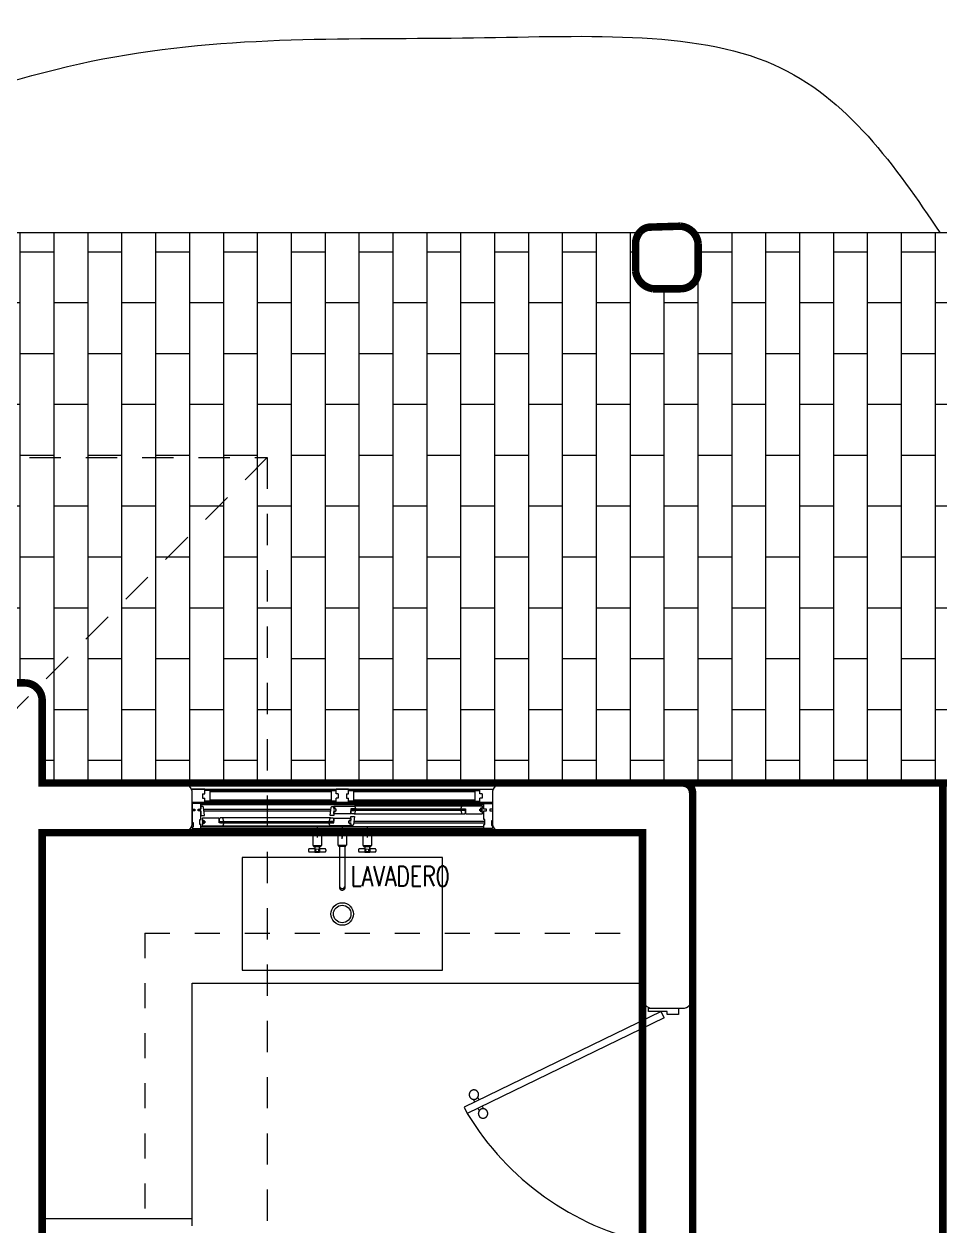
# Model space of a CAD drawing. Header units: metres. Extents: x 113 to 2416, y -346 to 476.
# Drawn here: x 127.295 to 130.956, y -211.201 to -206.398 of the extents above; entities that cross this region are included whole.
import ezdxf

# ---------------------------------------------------------------- set-up
doc = ezdxf.new("R2010")
doc.units = ezdxf.units.M
for name, pattern in [('0', [0]), ('CENTER2', [28.575, 19.05, -3.175, 3.175, -3.175]), ('DASHED', [0.75, 0.5, -0.25]), ('HIDDEN2', [0.1875, 0.125, -0.0625])]:
    doc.linetypes.add(name, pattern=pattern)
doc.layers.get('0').update_dxf_attribs({"color": 250, "linetype": '0', "lineweight": 20})
for name, color, linetype, lineweight in [('A-DOOR', 35, 'Continuous', 5), ('A-WALL', 250, 'Continuous', 20), ('baños', 140, 'Continuous', 0), ('cristales', 131, 'Continuous', 0), ('MOB FIJOS', 251, 'Continuous', 0), ('MOBILIARIOS', 252, 'Continuous', 0), ('piso', 253, 'Continuous', 0), ('PROYECCION', 9, 'DASHED', 0), ('textos', 7, 'Continuous', 0)]:
    doc.layers.add(name, color=color, linetype=linetype, lineweight=lineweight)
doc.layers.add('hatch piso', color=253, linetype='Continuous', lineweight=0, transparency=0.7)
doc.layers.add('REVESTIMIENTO EXTERIOR', color=7, linetype='Continuous', lineweight=5, true_color=0xffdebd)
doc.layers.add('Techos 1', color=7, linetype='HIDDEN2', lineweight=9, true_color=0x42391a)
doc.styles.add('Arch-Dim', font='romans.shx', dxfattribs={"width": 0.75})

# ---------------------------------------------------------------- blocks, each defined once
blk = doc.blocks.new('puerta 1.00')
at = {"layer": 'A-DOOR'}
for p, q in [((-0.15, -0.0125), (-0.9369, -0.3949)), ((-0.1376, -0.038), (-0.9245, -0.4204)), ((-0.1376, -0.038), (-0.15, -0.0125)), ((-0.8946, -0.3743), (-0.8996, -0.3641)), ((-0.8777, -0.3661), (-0.8826, -0.3559)), ((-0.9369, -0.3949), (-0.9245, -0.4204)), ((-0.8822, -0.3998), (-0.8772, -0.4101)), ((-0.8653, -0.3916), (-0.8603, -0.4018))]:
    blk.add_line(p, q, dxfattribs=at)
for points in [[(-0.08, 0), (-0.08, -0.025), (-0.125, -0.025), (-0.125, -0.0125), (-0.2, -0.0125), (-0.2, 0), (-0.08, 0)], [(-0.08, -0.95), (-0.08, -0.925), (-0.125, -0.925), (-0.125, -0.9375), (-0.2, -0.9375), (-0.2, -0.95), (-0.08, -0.95)]]:
    blk.add_lwpolyline(points, dxfattribs=at)
blk.add_arc((0.0366, 0.1602), 1.1229, 211.1336, 257.8343, dxfattribs=at)
for points in [[(-0.8982, -0.3642), (-0.9033, -0.3642), (-0.912, -0.3591), (-0.917, -0.3504), (-0.917, -0.3403), (-0.912, -0.3316), (-0.9033, -0.3265), (-0.8932, -0.3265), (-0.8844, -0.3316), (-0.8794, -0.3403), (-0.8794, -0.3504), (-0.8844, -0.3591), (-0.8932, -0.3642), (-0.8982, -0.3642)], [(-0.8617, -0.4394), (-0.8667, -0.4394), (-0.8754, -0.4344), (-0.8805, -0.4256), (-0.8805, -0.4156), (-0.8754, -0.4068), (-0.8667, -0.4018), (-0.8566, -0.4018), (-0.8479, -0.4068), (-0.8428, -0.4156), (-0.8428, -0.4257), (-0.8479, -0.4344), (-0.8566, -0.4394), (-0.8617, -0.4394)]]:
    blk.add_open_spline(points, degree=2, dxfattribs=at)
blk = doc.blocks.new('bn29-63')
at = {"linetype": 'CENTER2'}
for p, q in [((-0.1, 0.02), (-0.1, -0.02)), ((-0.025, 0), (-0.031, 0)), ((0.02, 0), (-0.02, 0)), ((0, 0.025), (0, 0.0035)), ((0, 0.02), (0, -0.02)), ((0.025, 0), (0.031, 0)), ((0.1, 0.02), (0.1, -0.02)), ((-0.08, 0), (-0.12, 0)), ((0, -0.025), (0, -0.0035)), ((0.12, 0), (0.08, 0))]:
    blk.add_line(p, q, dxfattribs=at)
at = {"linetype": 'Continuous'}
for p, q in [((-0.0275, 0), (-0.0275, -0.0055)), ((0.0275, -0.0055), (0.0275, 0)), ((-0.1275, 0), (-0.0725, 0)), ((-0.1275, 0), (-0.1275, -0.0055)), ((-0.127, -0.006), (-0.073, -0.006)), ((-0.1225, -0.0065), (-0.1225, -0.0095)), ((-0.122, -0.01), (-0.078, -0.01)), ((-0.118, -0.01), (-0.118, -0.0505)), ((-0.082, -0.0505), (-0.082, -0.01)), ((-0.0775, -0.0095), (-0.0775, -0.0065)), ((-0.0725, -0.0055), (-0.0725, 0)), ((-0.0225, -0.007), (-0.0225, -0.0095)), ((-0.018, -0.011), (-0.018, -0.0495)), ((0.018, -0.0495), (0.018, -0.011)), ((0.0225, -0.0095), (0.0225, -0.007)), ((0.0725, 0), (0.1275, 0)), ((0.0725, 0), (0.0725, -0.0055)), ((0.073, -0.006), (0.127, -0.006)), ((0.0775, -0.0065), (0.0775, -0.0095)), ((0.078, -0.01), (0.122, -0.01)), ((0.082, -0.01), (0.082, -0.0505)), ((0.118, -0.0505), (0.118, -0.01)), ((0.1225, -0.0095), (0.1225, -0.0065)), ((0.1275, -0.0055), (0.1275, 0)), ((-0.1353, -0.0707), (-0.1353, -0.0709)), ((-0.1353, -0.0709), (-0.1353, -0.0711)), ((-0.1098, -0.0649), (-0.132, -0.0649)), ((-0.132, -0.0769), (-0.1098, -0.0769)), ((-0.1175, -0.051), (-0.0825, -0.051)), ((-0.1148, -0.051), (-0.1148, -0.0547)), ((-0.1144, -0.0552), (-0.0856, -0.0552)), ((-0.1098, -0.0554), (-0.0903, -0.0554)), ((-0.1098, -0.0554), (-0.1098, -0.0674)), ((-0.1098, -0.0743), (-0.1098, -0.0779)), ((-0.1092, -0.0784), (-0.0908, -0.0784)), ((-0.1089, -0.0552), (-0.1089, -0.0554)), ((-0.0911, -0.0554), (-0.0911, -0.0552)), ((-0.0903, -0.0675), (-0.0903, -0.0554)), ((-0.068, -0.0649), (-0.0903, -0.0649)), ((-0.0903, -0.0779), (-0.0903, -0.0744)), ((-0.0903, -0.0769), (-0.068, -0.0769)), ((-0.0851, -0.0547), (-0.0851, -0.051)), ((-0.0647, -0.0709), (-0.0647, -0.0708)), ((-0.0647, -0.0711), (-0.0647, -0.0709)), ((-0.015, -0.051), (-0.015, -0.0535)), ((-0.0115, -0.055), (-0.0115, -0.1745)), ((0.0115, -0.1745), (0.0115, -0.055)), ((0.015, -0.0535), (0.015, -0.051)), ((0.0647, -0.0707), (0.0647, -0.0709)), ((0.0647, -0.0709), (0.0647, -0.0711)), ((0.0902, -0.0649), (0.068, -0.0649)), ((0.068, -0.0769), (0.0902, -0.0769)), ((0.0825, -0.051), (0.1175, -0.051)), ((0.0851, -0.051), (0.0851, -0.0547)), ((0.0856, -0.0552), (0.1144, -0.0552)), ((0.0902, -0.0554), (0.1097, -0.0554)), ((0.0902, -0.0554), (0.0902, -0.0674)), ((0.0902, -0.0743), (0.0902, -0.0779)), ((0.0908, -0.0784), (0.1092, -0.0784)), ((0.0911, -0.0552), (0.0911, -0.0554)), ((0.1089, -0.0554), (0.1089, -0.0552)), ((0.1097, -0.0675), (0.1097, -0.0554)), ((0.132, -0.0649), (0.1097, -0.0649)), ((0.1097, -0.0779), (0.1097, -0.0744)), ((0.1097, -0.0769), (0.132, -0.0769)), ((0.1148, -0.0547), (0.1148, -0.051)), ((0.1353, -0.0709), (0.1353, -0.0708)), ((0.1353, -0.0711), (0.1353, -0.0709)), ((-0.0115, -0.1745), (-0.0115, -0.2108)), ((0.0115, -0.2108), (0.0115, -0.1745)), ((-0.0116, -0.2129), (-0.0116, -0.2196)), ((-0.0115, -0.2108), (-0.0115, -0.2129)), ((0.0115, -0.2129), (0.0115, -0.2108)), ((0.0116, -0.2196), (0.0116, -0.2129))]:
    blk.add_line(p, q, dxfattribs=at)
for centre in [(-0.1, -0.0709), (0.1, -0.0709)]:
    blk.add_circle(centre, 0.006, dxfattribs=at)
for centre, radius, start, end in [((-0.127, -0.0055), 0.0005, 180, 270), ((-0.123, -0.0065), 0.0005, 0, 90), ((-0.122, -0.0095), 0.0005, 180, 270), ((-0.078, -0.0095), 0.0005, 270, 0), ((-0.077, -0.0065), 0.0005, 90, 180), ((-0.073, -0.0055), 0.0005, 270, 0), ((-0.027, -0.0055), 0.000484, 180.5909, 257.2082), ((-0.0118, 2.0449), 2.0509, 269.6737, 270.0229), ((-0.0235, -0.007), 0.000994, 359.9015, 76.9051), ((-0.019, -0.011), 0.000956, 357.6447, 77.7093), ((0.019, -0.011), 0.000999, 105.4862, 180.0003), ((0.022, -0.0095), 0.000468, 302.2695, 1.2177), ((0.0235, -0.007), 0.000969, 105.515, 182.3446), ((0.073, -0.0055), 0.0005, 180, 270), ((0.077, -0.0065), 0.0005, 0, 90), ((0.078, -0.0095), 0.0005, 180, 270), ((0.122, -0.0095), 0.0005, 270, 0), ((0.123, -0.0065), 0.0005, 90, 180), ((0.127, -0.0055), 0.0005, 270, 0), ((-0.1175, -0.0505), 0.0005, 180, 270), ((-0.1144, -0.0547), 0.0005, 180, 270), ((-0.1092, -0.0779), 0.0005, 180, 270), ((-0.0908, -0.0779), 0.0005, 270, 0), ((-0.0856, -0.0547), 0.0005, 270, 0), ((-0.0825, -0.0505), 0.0005, 270, 0), ((-0.0175, -0.0495), 0.000478, 178.2673, 257.1382), ((-0.016, -0.051), 0.000959, 357.75, 77.9919), ((-0.0125, -0.055), 0.000979, 359.4823, 72.3164), ((0.0125, -0.055), 0.000994, 107.8916, 180.1174), ((0.0145, -0.0535), 0.000492, 288.0948, 0.3106), ((0.016, -0.051), 0.000997, 103.3628, 180.0254), ((0.0175, -0.0495), 0.000475, 305.7664, 0.8101), ((0.0825, -0.0505), 0.0005, 180, 270), ((0.0856, -0.0547), 0.0005, 180, 270), ((0.0908, -0.0779), 0.0005, 180, 270), ((0.1092, -0.0779), 0.0005, 270, 0), ((0.1144, -0.0547), 0.0005, 270, 0), ((0.1175, -0.0505), 0.0005, 270, 0), ((0, -0.2181), 0.0121, 213.9793, 325.1602)]:
    blk.add_arc(centre, radius, start, end, dxfattribs=at)
for centre, major_axis, ratio, start_param, end_param in [((0, 0), (0.0275, 0), 0.000034, 2.667121, 6.283185), ((0, 0), (0.0259, 0), 0.000034, 2.815846, 6.283185), ((0, 0), (0.0275, 0), 0.000034, 0, 0.47639), ((0, 0), (0.0259, 0), 0.000034, 0, 0.327867), ((0, -0.006), (0.027, 0), 0.000034, 3.141456, 6.282925), ((0, -0.01), (0.022, 0), 0.000034, 3.142066, 6.283185), ((0, -0.05), (0.0175, 0), 0.000034, 2.696758, 6.283185), ((0, -0.054), (0.0145, 0), 0.000034, 3.141569, 6.283185), ((0, -0.05), (0.0175, 0), 0.000034, 0, 0.440577), ((0, -0.2129), (0.0116, 0), 0.906322, 3.141593, 6.283185), ((0, -0.2196), (0.0116, 0), 0.906322, 3.141593, 3.655143), ((0, -0.2129), (0.0115, 0), 0.906322, 3.141593, 6.283185), ((0, -0.2196), (0.0116, 0), 0.906322, 5.752494, 6.283185)]:
    blk.add_ellipse(centre, major_axis=major_axis, ratio=ratio, start_param=start_param, end_param=end_param, dxfattribs=at)
for points, knots in [([(-0.0225, -0.0095), (-0.0225, -0.0095), (-0.0225, -0.0096), (-0.0225, -0.0097), (-0.0224, -0.0098), (-0.0223, -0.0099), (-0.0222, -0.01), (-0.0222, -0.01), (-0.0221, -0.01)], [0, 0, 0, 0, 0.042757, 0.325645, 0.547786, 0.733379, 0.889807, 1, 1, 1, 1]), ([(0.0271, -0.006), (0.0272, -0.006), (0.0272, -0.0059), (0.0274, -0.0058), (0.0275, -0.0057), (0.0275, -0.0056), (0.0275, -0.0055), (0.0275, -0.0055)], [0, 0, 0, 0, 0.168578, 0.402971, 0.679997, 0.948361, 1, 1, 1, 1]), ([(-0.1321, -0.0649), (-0.1321, -0.0649), (-0.1324, -0.0649), (-0.1329, -0.0651), (-0.1335, -0.0655), (-0.134, -0.066), (-0.1344, -0.0668), (-0.1348, -0.0677), (-0.1351, -0.0687), (-0.1353, -0.0697), (-0.1353, -0.0704), (-0.1353, -0.0707)], [0, 0, 0, 0, 0.045604, 0.158159, 0.271631, 0.39062, 0.514613, 0.640295, 0.76551, 0.890129, 1, 1, 1, 1]), ([(-0.1353, -0.0711), (-0.1353, -0.0712), (-0.1353, -0.0717), (-0.1352, -0.0726), (-0.135, -0.0736), (-0.1346, -0.0746), (-0.1342, -0.0754), (-0.1337, -0.0761), (-0.1332, -0.0766), (-0.1326, -0.0769), (-0.1322, -0.0769), (-0.1321, -0.0769)], [0, 0, 0, 0, 0.048847, 0.173034, 0.297636, 0.422848, 0.549037, 0.676469, 0.804317, 0.914337, 1, 1, 1, 1]), ([(-0.1098, -0.0674), (-0.1098, -0.0678), (-0.1097, -0.0681), (-0.1097, -0.0693), (-0.1097, -0.0701), (-0.1097, -0.0722), (-0.1098, -0.0734), (-0.1098, -0.0743)], [0.4022822, 0.4022822, 0.4022822, 0.4022822, 0.4375, 0.4375, 0.5, 0.5, 0.5975436, 0.5975436, 0.5975436, 0.5975436]), ([(-0.0903, -0.0675), (-0.0903, -0.0678), (-0.0903, -0.0682), (-0.0903, -0.0693), (-0.0903, -0.0701), (-0.0903, -0.0709)], [0.90411341, 0.90411341, 0.90411341, 0.90411341, 0.9375, 0.9375, 1, 1, 1, 1]), ([(-0.0647, -0.0708), (-0.0647, -0.0706), (-0.0647, -0.0701), (-0.0648, -0.0692), (-0.065, -0.0682), (-0.0654, -0.0672), (-0.0658, -0.0664), (-0.0663, -0.0657), (-0.0668, -0.0652), (-0.0674, -0.0649), (-0.0678, -0.0649), (-0.0679, -0.0649)], [0, 0, 0, 0, 0.048847, 0.173034, 0.297636, 0.422848, 0.549037, 0.676469, 0.804317, 0.914337, 1, 1, 1, 1]), ([(-0.0679, -0.0769), (-0.0679, -0.0769), (-0.0676, -0.0769), (-0.0671, -0.0767), (-0.0665, -0.0763), (-0.066, -0.0758), (-0.0656, -0.075), (-0.0652, -0.0742), (-0.0649, -0.0731), (-0.0647, -0.0721), (-0.0647, -0.0714), (-0.0647, -0.0711)], [0, 0, 0, 0, 0.045604, 0.158159, 0.271631, 0.39062, 0.514613, 0.640295, 0.76551, 0.890129, 1, 1, 1, 1]), ([(-0.015, -0.0535), (-0.015, -0.0535), (-0.015, -0.0536), (-0.015, -0.0537), (-0.0149, -0.0538), (-0.0148, -0.0539), (-0.0147, -0.054), (-0.0146, -0.054), (-0.0146, -0.054), (-0.0146, -0.054)], [0, 0, 0, 0, 0.071045, 0.33477, 0.544053, 0.719742, 0.867475, 0.987287, 1, 1, 1, 1]), ([(0.0679, -0.0649), (0.0679, -0.0649), (0.0676, -0.0649), (0.0671, -0.0651), (0.0665, -0.0655), (0.066, -0.066), (0.0656, -0.0668), (0.0652, -0.0677), (0.0649, -0.0687), (0.0647, -0.0697), (0.0647, -0.0704), (0.0647, -0.0707)], [0, 0, 0, 0, 0.045604, 0.158159, 0.271631, 0.39062, 0.514613, 0.640295, 0.76551, 0.890129, 1, 1, 1, 1]), ([(0.0647, -0.0711), (0.0647, -0.0712), (0.0647, -0.0717), (0.0648, -0.0726), (0.065, -0.0736), (0.0654, -0.0746), (0.0658, -0.0754), (0.0663, -0.0761), (0.0668, -0.0766), (0.0674, -0.0769), (0.0678, -0.0769), (0.0679, -0.0769)], [0, 0, 0, 0, 0.048847, 0.173034, 0.297636, 0.422848, 0.549037, 0.676469, 0.804317, 0.914337, 1, 1, 1, 1]), ([(0.0902, -0.0674), (0.0902, -0.0678), (0.0903, -0.0681), (0.0903, -0.0693), (0.0903, -0.0701), (0.0903, -0.0722), (0.0902, -0.0734), (0.0902, -0.0743)], [0.4022822, 0.4022822, 0.4022822, 0.4022822, 0.4375, 0.4375, 0.5, 0.5, 0.5975436, 0.5975436, 0.5975436, 0.5975436]), ([(0.1097, -0.0675), (0.1097, -0.0678), (0.1097, -0.0682), (0.1097, -0.0693), (0.1097, -0.0701), (0.1097, -0.0709)], [0.90411341, 0.90411341, 0.90411341, 0.90411341, 0.9375, 0.9375, 1, 1, 1, 1]), ([(0.1353, -0.0708), (0.1353, -0.0706), (0.1353, -0.0701), (0.1352, -0.0692), (0.135, -0.0682), (0.1346, -0.0672), (0.1342, -0.0664), (0.1337, -0.0657), (0.1332, -0.0652), (0.1326, -0.0649), (0.1322, -0.0649), (0.1321, -0.0649)], [0, 0, 0, 0, 0.048847, 0.173034, 0.297636, 0.422848, 0.549037, 0.676469, 0.804317, 0.914337, 1, 1, 1, 1]), ([(0.1321, -0.0769), (0.1321, -0.0769), (0.1324, -0.0769), (0.1329, -0.0767), (0.1335, -0.0763), (0.134, -0.0758), (0.1344, -0.075), (0.1348, -0.0742), (0.1351, -0.0731), (0.1353, -0.0721), (0.1353, -0.0714), (0.1353, -0.0711)], [0, 0, 0, 0, 0.045604, 0.158159, 0.271631, 0.39062, 0.514613, 0.640295, 0.76551, 0.890129, 1, 1, 1, 1])]:
    blk.add_open_spline(points, degree=3, knots=knots, dxfattribs=at)
for points in [[(-0.0903, -0.0709), (-0.0903, -0.0722), (-0.0903, -0.0734), (-0.0903, -0.0744)], [(0.1097, -0.0709), (0.1097, -0.0722), (0.1097, -0.0734), (0.1097, -0.0744)]]:
    blk.add_open_spline(points, degree=3, dxfattribs=at)
blk = doc.blocks.new('Fenton Bead')
at = {"color": 7}
blk.add_lwpolyline([(2.1, 12.5, -0.341999), (0.2, 11), (0, 10.7), (0, 1), (1, 0), (18, 0), (18, 0.5), (14.7, 12.9, 0.339454), (13.2, 14), (4.1, 14, 0.341999)], format="xyb", close=True, dxfattribs=at)
blk = doc.blocks.new('PL BASE 1N NASAS 09')
at = {"layer": 'A-DOOR', "color": 7}
for p, q in [((-112.5911, -49.2497), (-113.8711, -49.2497)), ((-113.7986, -49.3315), (-113.8311, -49.3315)), ((-113.8311, -49.3315), (-113.8311, -49.3545)), ((-112.6311, -49.3315), (-113.8311, -49.3315)), ((-113.8311, -49.3545), (-113.8211, -49.3545)), ((-113.8211, -49.3605), (-113.8311, -49.3605)), ((-113.8311, -49.3605), (-113.8311, -49.407)), ((-113.8211, -49.3545), (-113.8211, -49.3605)), ((-113.8071, -49.3605), (-113.8071, -49.3545)), ((-113.8071, -49.3545), (-113.7971, -49.3545)), ((-113.7971, -49.3605), (-113.8071, -49.3605)), ((-113.7971, -49.3545), (-113.8006, -49.3545)), ((-113.8006, -49.3545), (-113.8006, -49.3605)), ((-113.8006, -49.3605), (-113.7971, -49.3605)), ((-113.7971, -49.333), (-113.7986, -49.3315)), ((-113.7971, -49.3545), (-113.7971, -49.333)), ((-113.7971, -49.333), (-113.7971, -49.3545)), ((-113.7894, -49.344), (-113.7971, -49.344)), ((-113.7971, -49.396), (-113.7971, -49.3605)), ((-113.7971, -49.3605), (-113.7971, -49.38)), ((-113.7821, -49.38), (-113.7864, -49.3468)), ((-113.2801, -49.38), (-113.2758, -49.3468)), ((-113.2728, -49.344), (-113.2651, -49.344)), ((-113.2651, -49.344), (-113.2636, -49.3425)), ((-113.2651, -49.3495), (-113.2651, -49.344)), ((-113.2591, -49.3495), (-113.2651, -49.3495)), ((-113.2651, -49.3545), (-113.2651, -49.3522)), ((-113.2651, -49.3522), (-113.2591, -49.3522)), ((-113.2551, -49.3545), (-113.2651, -49.3545)), ((-113.2651, -49.3625), (-113.2651, -49.3605)), ((-113.2651, -49.3605), (-113.2551, -49.3605)), ((-113.2591, -49.3625), (-113.2651, -49.3625)), ((-113.2651, -49.371), (-113.2651, -49.3652)), ((-113.2651, -49.3652), (-113.2591, -49.3652)), ((-113.2636, -49.3725), (-113.2651, -49.371)), ((-113.2651, -49.371), (-113.2651, -49.38)), ((-113.2636, -49.3425), (-113.1829, -49.3425)), ((-113.2591, -49.3522), (-113.2591, -49.3495)), ((-113.2591, -49.3652), (-113.2591, -49.3625)), ((-113.2551, -49.3605), (-113.2551, -49.3545)), ((-113.1971, -49.371), (-113.1986, -49.3725)), ((-113.1796, -49.3535), (-113.1971, -49.3535)), ((-113.1971, -49.3535), (-113.1971, -49.371)), ((-113.1971, -49.3565), (-113.1921, -49.3565)), ((-113.1971, -49.3565), (-113.1921, -49.3565)), ((-113.1921, -49.3545), (-113.1861, -49.3585)), ((-113.1921, -49.3585), (-113.1861, -49.3545)), ((-113.1829, -49.3425), (-113.1811, -49.344)), ((-112.7532, -49.3425), (-113.1829, -49.3425)), ((-113.1811, -49.344), (-113.1791, -49.352)), ((-113.1791, -49.353), (-113.1796, -49.3535)), ((-113.1791, -49.352), (-113.1791, -49.353)), ((-112.7551, -49.344), (-112.7571, -49.352)), ((-112.7571, -49.352), (-112.7571, -49.353)), ((-112.7571, -49.353), (-112.7566, -49.3535)), ((-112.7566, -49.3535), (-112.7391, -49.3535)), ((-112.7532, -49.3425), (-112.7551, -49.344)), ((-112.6726, -49.3425), (-112.7532, -49.3425)), ((-112.7441, -49.3545), (-112.7501, -49.3585)), ((-112.7441, -49.3585), (-112.7501, -49.3545)), ((-112.7391, -49.3565), (-112.7441, -49.3565)), ((-112.7391, -49.3565), (-112.7441, -49.3565)), ((-112.7391, -49.3535), (-112.7391, -49.371)), ((-112.7391, -49.371), (-112.7376, -49.3725)), ((-112.6811, -49.3605), (-112.6811, -49.3545)), ((-112.6811, -49.3545), (-112.6711, -49.3545)), ((-112.6711, -49.3605), (-112.6811, -49.3605)), ((-112.6771, -49.3522), (-112.6771, -49.3495)), ((-112.6771, -49.3495), (-112.6711, -49.3495)), ((-112.6711, -49.3522), (-112.6771, -49.3522)), ((-112.6771, -49.3652), (-112.6771, -49.3625)), ((-112.6771, -49.3625), (-112.6711, -49.3625)), ((-112.6711, -49.3652), (-112.6771, -49.3652)), ((-112.6711, -49.344), (-112.6726, -49.3425)), ((-112.6726, -49.3725), (-112.6711, -49.371)), ((-112.6711, -49.3495), (-112.6711, -49.344)), ((-112.6711, -49.3545), (-112.6711, -49.3522)), ((-112.6711, -49.3625), (-112.6711, -49.3605)), ((-112.6711, -49.371), (-112.6711, -49.3652)), ((-112.6651, -49.333), (-112.6636, -49.3315)), ((-112.6651, -49.3545), (-112.6651, -49.333)), ((-112.6551, -49.3545), (-112.6651, -49.3545)), ((-112.6651, -49.396), (-112.6651, -49.3605)), ((-112.6651, -49.3605), (-112.6551, -49.3605)), ((-112.6636, -49.3315), (-112.6311, -49.3315)), ((-112.6551, -49.3605), (-112.6551, -49.3545)), ((-112.6311, -49.3545), (-112.6411, -49.3545)), ((-112.6411, -49.3545), (-112.6411, -49.3605)), ((-112.6411, -49.3605), (-112.6311, -49.3605)), ((-112.6311, -49.3315), (-112.6311, -49.3545)), ((-112.6311, -49.3605), (-112.6311, -49.401)), ((-113.8311, -49.407), (-113.8271, -49.407)), ((-113.8271, -49.407), (-113.8271, -49.426)), ((-113.8011, -49.415), (-113.8011, -49.396)), ((-113.8011, -49.396), (-113.7971, -49.396)), ((-113.7971, -49.415), (-113.8011, -49.415)), ((-113.7971, -49.38), (-113.7821, -49.38)), ((-113.7971, -49.43), (-113.7971, -49.415)), ((-113.7896, -49.3905), (-113.7911, -49.392)), ((-113.7911, -49.392), (-113.7911, -49.3978)), ((-113.7911, -49.3978), (-113.7851, -49.3978)), ((-113.7851, -49.4005), (-113.7911, -49.4005)), ((-113.7911, -49.4005), (-113.7911, -49.4025)), ((-113.7911, -49.4025), (-113.7811, -49.4025)), ((-113.7811, -49.4085), (-113.7911, -49.4085)), ((-113.7911, -49.4085), (-113.7911, -49.4108)), ((-113.7911, -49.4108), (-113.7851, -49.4108)), ((-113.7851, -49.4135), (-113.7911, -49.4135)), ((-113.7911, -49.4135), (-113.7911, -49.419)), ((-113.7911, -49.419), (-113.7896, -49.4205)), ((-113.7246, -49.3905), (-113.7896, -49.3905)), ((-113.7851, -49.3978), (-113.7851, -49.4005)), ((-113.7851, -49.4108), (-113.7851, -49.4135)), ((-113.7811, -49.4025), (-113.7811, -49.4085)), ((-113.7231, -49.392), (-113.7246, -49.3905)), ((-113.7231, -49.4095), (-113.7231, -49.392)), ((-113.7231, -49.4065), (-113.7181, -49.4065)), ((-113.7231, -49.4065), (-113.7181, -49.4065)), ((-113.7056, -49.4095), (-113.7231, -49.4095)), ((-113.7181, -49.4085), (-113.7121, -49.4045)), ((-113.7181, -49.4045), (-113.7121, -49.4085)), ((-113.2783, -49.3895), (-113.7098, -49.3895)), ((-113.7089, -49.4205), (-113.7071, -49.4191)), ((-113.7071, -49.4191), (-113.7051, -49.411)), ((-113.7051, -49.41), (-113.7056, -49.4095)), ((-113.7051, -49.411), (-113.7051, -49.41)), ((-113.2831, -49.41), (-113.2826, -49.4095)), ((-113.2831, -49.411), (-113.2831, -49.41)), ((-113.2811, -49.4191), (-113.2831, -49.411)), ((-113.2826, -49.4095), (-113.2651, -49.4095)), ((-113.2792, -49.4205), (-113.2811, -49.4191)), ((-113.2651, -49.38), (-113.2801, -49.38)), ((-113.2701, -49.4085), (-113.2761, -49.4045)), ((-113.2701, -49.4045), (-113.2761, -49.4085)), ((-113.2651, -49.4065), (-113.2701, -49.4065)), ((-113.2651, -49.4065), (-113.2701, -49.4065)), ((-113.2651, -49.392), (-113.2636, -49.3905)), ((-113.2651, -49.4095), (-113.2651, -49.392)), ((-113.1986, -49.3725), (-113.2636, -49.3725)), ((-113.2636, -49.3905), (-113.1986, -49.3905)), ((-113.1971, -49.4025), (-113.2071, -49.4025)), ((-113.2071, -49.4025), (-113.2071, -49.4085)), ((-113.2071, -49.4085), (-113.1971, -49.4085)), ((-113.1971, -49.3978), (-113.2031, -49.3978)), ((-113.2031, -49.3978), (-113.2031, -49.4005)), ((-113.2031, -49.4005), (-113.1971, -49.4005)), ((-113.1971, -49.4108), (-113.2031, -49.4108)), ((-113.2031, -49.4108), (-113.2031, -49.4135)), ((-113.2031, -49.4135), (-113.1971, -49.4135)), ((-113.1986, -49.3905), (-113.1971, -49.392)), ((-113.1971, -49.419), (-113.1986, -49.4205)), ((-113.1971, -49.392), (-113.1971, -49.383)), ((-113.1971, -49.383), (-113.1821, -49.383)), ((-113.1971, -49.392), (-113.1971, -49.3978)), ((-113.1971, -49.4005), (-113.1971, -49.4025)), ((-113.1971, -49.4085), (-113.1971, -49.4108)), ((-113.1971, -49.4135), (-113.1971, -49.419)), ((-113.1894, -49.419), (-113.1971, -49.419)), ((-113.1821, -49.383), (-113.1864, -49.4162)), ((-113.1838, -49.3735), (-112.7523, -49.3735)), ((-112.7376, -49.3725), (-112.6726, -49.3725)), ((-112.6611, -49.396), (-112.6651, -49.396)), ((-112.6651, -49.43), (-112.6651, -49.415)), ((-112.6651, -49.415), (-112.6611, -49.415)), ((-112.6611, -49.415), (-112.6611, -49.396)), ((-112.6311, -49.401), (-112.6351, -49.401)), ((-112.6351, -49.401), (-112.6351, -49.42)), ((-112.6351, -49.42), (-112.6311, -49.42)), ((-112.6311, -49.42), (-112.6311, -49.43)), ((-112.5911, -49.4497), (-113.8711, -49.4497)), ((-113.8271, -49.426), (-113.8311, -49.426)), ((-113.8311, -49.426), (-113.8311, -49.43)), ((-113.8311, -49.43), (-113.8296, -49.4315)), ((-113.8296, -49.4315), (-113.7986, -49.4315)), ((-113.7986, -49.4315), (-113.7971, -49.43)), ((-112.6636, -49.4315), (-113.7986, -49.4315)), ((-113.7896, -49.4205), (-113.7089, -49.4205)), ((-113.7089, -49.4205), (-113.2792, -49.4205)), ((-113.1986, -49.4205), (-113.2792, -49.4205)), ((-112.6636, -49.4315), (-112.6651, -49.43)), ((-112.6326, -49.4315), (-112.6636, -49.4315)), ((-112.6311, -49.43), (-112.6326, -49.4315))]:
    blk.add_line(p, q, dxfattribs=at)
at = {"layer": 'A-DOOR', "extrusion": (0, 0, -1)}
for p, q in [((-113.8311, -49.2748), (-112.6311, -49.2748)), ((-113.7898, -49.2926), (-113.7811, -49.2926)), ((-113.7898, -49.2926), (-113.7898, -49.31)), ((-113.7898, -49.31), (-113.7811, -49.31)), ((-113.2474, -49.2926), (-113.2561, -49.2926)), ((-113.2474, -49.31), (-113.2561, -49.31)), ((-113.2474, -49.2926), (-113.2474, -49.31)), ((-113.2148, -49.2926), (-113.2061, -49.2926)), ((-113.2148, -49.2926), (-113.2148, -49.31)), ((-113.2148, -49.31), (-113.2061, -49.31)), ((-112.6724, -49.2926), (-112.6811, -49.2926)), ((-112.6724, -49.31), (-112.6811, -49.31)), ((-112.6724, -49.2926), (-112.6724, -49.31)), ((-112.6311, -49.3278), (-113.8311, -49.3278))]:
    blk.add_line(p, q, dxfattribs=at)
at = {"layer": 'A-DOOR'}
for p, q in [((-113.7611, -49.2798), (-113.7811, -49.2798)), ((-113.7611, -49.3228), (-113.7811, -49.3228)), ((-113.7611, -49.2798), (-113.7611, -49.3228)), ((-113.7611, -49.2837), (-113.2761, -49.2837)), ((-113.7611, -49.2837), (-113.7611, -49.3189)), ((-113.2761, -49.3189), (-113.7611, -49.3189)), ((-113.2761, -49.2798), (-113.2761, -49.3228)), ((-113.2761, -49.2798), (-113.2561, -49.2798)), ((-113.2761, -49.2837), (-113.2761, -49.3189)), ((-113.2761, -49.3228), (-113.2561, -49.3228)), ((-113.1861, -49.2798), (-113.2061, -49.2798)), ((-113.1861, -49.3228), (-113.2061, -49.3228)), ((-113.1861, -49.2798), (-113.1861, -49.3228)), ((-113.1861, -49.2837), (-112.7011, -49.2837)), ((-113.1861, -49.2837), (-113.1861, -49.3189)), ((-112.7011, -49.3189), (-113.1861, -49.3189)), ((-112.7011, -49.2798), (-112.7011, -49.3228)), ((-112.7011, -49.2798), (-112.6811, -49.2798)), ((-112.7011, -49.2837), (-112.7011, -49.3189)), ((-112.7011, -49.3228), (-112.6811, -49.3228))]:
    blk.add_line(p, q, dxfattribs=at)
at = {"layer": 'A-DOOR', "color": 9, "true_color": 0xc7c8ca}
for p, q in [((-113.7611, -49.2798), (-113.2561, -49.2798)), ((-113.2561, -49.3228), (-113.7611, -49.3228)), ((-113.2061, -49.2798), (-112.7011, -49.2798)), ((-112.7011, -49.3228), (-113.2061, -49.3228))]:
    blk.add_line(p, q, dxfattribs=at)
at = {"layer": 'A-DOOR', "color": 8}
for p, q in [((-112.6651, -49.3375), (-113.7971, -49.3375)), ((-113.7854, -49.3545), (-113.2768, -49.3545)), ((-113.7846, -49.3605), (-113.2776, -49.3605)), ((-113.1854, -49.4085), (-112.6611, -49.4085)), ((-113.1846, -49.4025), (-112.6611, -49.4025)), ((-112.6651, -49.4255), (-113.7971, -49.4255))]:
    blk.add_line(p, q, dxfattribs=at)
at = {"layer": 'A-DOOR', "extrusion": (0, 0, -1)}
for points in [[(113.7811, -49.2926), (113.7811, -49.2748), (113.8311, -49.2748)], [(113.2061, -49.2926), (113.2061, -49.2748), (113.2561, -49.2748)], [(113.2561, -49.2926), (113.2561, -49.2748), (113.2061, -49.2748)], [(112.6811, -49.2926), (112.6811, -49.2748), (112.6311, -49.2748)], [(113.8311, -49.3278), (113.7811, -49.3278), (113.7811, -49.31)], [(113.2561, -49.3278), (113.2061, -49.3278), (113.2061, -49.31)], [(113.2061, -49.3278), (113.2561, -49.3278), (113.2561, -49.31)], [(112.6311, -49.3278), (112.6811, -49.3278), (112.6811, -49.31)]]:
    blk.add_lwpolyline(points, dxfattribs=at)
at = {"layer": 'A-DOOR', "color": 7}
for points in [[(-113.1971, -49.3565), (-113.1921, -49.3565), (-113.1921, -49.3565), (-113.1971, -49.3565)], [(-112.7441, -49.3585), (-113.1921, -49.3585), (-113.1921, -49.3545), (-112.7441, -49.3545)], [(-112.7441, -49.3545), (-113.1921, -49.3545), (-113.1921, -49.3585), (-112.7441, -49.3585)], [(-113.1921, -49.3545), (-113.1861, -49.3545), (-113.1861, -49.3585), (-113.1921, -49.3585)], [(-113.1796, -49.3535), (-113.1916, -49.3535), (-113.1916, -49.3545), (-113.1796, -49.3545)], [(-113.1796, -49.3585), (-113.1916, -49.3585), (-113.1916, -49.3595), (-113.1796, -49.3595)], [(-113.1861, -49.3545), (-113.1811, -49.3545), (-113.1811, -49.3585), (-113.1861, -49.3585)], [(-112.7566, -49.3535), (-112.7446, -49.3535), (-112.7446, -49.3545), (-112.7566, -49.3545)], [(-112.7566, -49.3585), (-112.7446, -49.3585), (-112.7446, -49.3595), (-112.7566, -49.3595)], [(-112.7501, -49.3545), (-112.7551, -49.3545), (-112.7551, -49.3585), (-112.7501, -49.3585)], [(-112.7441, -49.3545), (-112.7501, -49.3545), (-112.7501, -49.3585), (-112.7441, -49.3585)], [(-112.7391, -49.3565), (-112.7441, -49.3565), (-112.7441, -49.3565), (-112.7391, -49.3565)], [(-113.7231, -49.4065), (-113.7181, -49.4065), (-113.7181, -49.4065), (-113.7231, -49.4065)], [(-113.7181, -49.4085), (-113.7121, -49.4085), (-113.7121, -49.4045), (-113.7181, -49.4045)], [(-113.7181, -49.4045), (-113.2701, -49.4045), (-113.2701, -49.4085), (-113.7181, -49.4085)], [(-113.7181, -49.4085), (-113.2701, -49.4085), (-113.2701, -49.4045), (-113.7181, -49.4045)], [(-113.7056, -49.4045), (-113.7176, -49.4045), (-113.7176, -49.4035), (-113.7056, -49.4035)], [(-113.7056, -49.4095), (-113.7176, -49.4095), (-113.7176, -49.4085), (-113.7056, -49.4085)], [(-113.7121, -49.4085), (-113.7071, -49.4085), (-113.7071, -49.4045), (-113.7121, -49.4045)], [(-113.2826, -49.4045), (-113.2706, -49.4045), (-113.2706, -49.4035), (-113.2826, -49.4035)], [(-113.2826, -49.4095), (-113.2706, -49.4095), (-113.2706, -49.4085), (-113.2826, -49.4085)], [(-113.2761, -49.4085), (-113.2811, -49.4085), (-113.2811, -49.4045), (-113.2761, -49.4045)], [(-113.2701, -49.4085), (-113.2761, -49.4085), (-113.2761, -49.4045), (-113.2701, -49.4045)], [(-113.2651, -49.4065), (-113.2701, -49.4065), (-113.2701, -49.4065), (-113.2651, -49.4065)]]:
    blk.add_lwpolyline(points, close=True, dxfattribs=at)
for centre, start, end in [((-113.7894, -49.347), 4.2891, 90.0015), ((-113.2728, -49.347), 89.9985, 175.7109), ((-113.1894, -49.416), 269.9985, 355.7109)]:
    blk.add_arc(centre, 0.003, start, end, dxfattribs=at)
at = {"layer": 'A-WALL'}
for points in [[(-111.9889, -47.2748), (-111.8789, -47.2748, 0.414214), (-111.8089, -47.2048), (-111.8089, -47.0948, 0.414214), (-111.8789, -47.0248), (-111.9889, -47.0248, 0.414214), (-112.0589, -47.0948), (-112.0589, -47.2048, 0.414214)], [(-111.8311, -50.1097), (-111.8311, -49.2897, 0.414214), (-111.8711, -49.2497), (-112.5911, -49.2497, 0.414214), (-112.6311, -49.2897), (-112.6311, -49.4097, 0.414214), (-112.5911, -49.4497), (-112.0711, -49.4497, -0.414214), (-112.0311, -49.4897), (-112.0311, -50.1097, 0.414214), (-111.9911, -50.1497), (-111.8711, -50.1497, 0.414214)]]:
    blk.add_lwpolyline(points, format="xyb", close=True, dxfattribs=at)
blk.add_lwpolyline([(-114.4311, -53.4497), (-114.4311, -49.4897, -0.414214), (-114.3911, -49.4497), (-113.8711, -49.4497, 0.414214), (-113.8311, -49.4097), (-113.8311, -49.2897, 0.414214), (-113.8711, -49.2497), (-114.3911, -49.2497, -0.414214), (-114.4311, -49.2097), (-114.4311, -48.8897, 0.414214), (-114.4711, -48.8497), (-114.6811, -48.8497)], format="xyb", dxfattribs=at)
at = {"layer": 'baños'}
for major_axis in [(-0.0318, -0.0318), (-0.0247, -0.0247)]:
    blk.add_ellipse((-113.2315, -49.7731), major_axis=major_axis, ratio=1, start_param=2.356194489560823, end_param=8.639379796740409, dxfattribs=at)
at = {"layer": 'cristales', "const_width": 0.004}
for points in [[(-112.7551, -49.3565), (-113.1811, -49.3565)], [(-113.7071, -49.4065), (-113.2811, -49.4065)]]:
    blk.add_lwpolyline(points, dxfattribs=at)
at = {"layer": 'MOB FIJOS'}
blk.add_line((-114.4311, -50.9897), (-113.8312, -50.9897), dxfattribs=at)
at = {"layer": 'MOB FIJOS', "ltscale": 0.01}
blk.add_lwpolyline([(-112.8311, -49.5481), (-113.6311, -49.5481), (-113.6311, -49.9981), (-112.8311, -49.9981)], close=True, dxfattribs=at)
at = {"layer": 'MOBILIARIOS'}
blk.add_lwpolyline([(-113.8312, -51.0197), (-113.8312, -50.0497), (-112.0312, -50.0497)], dxfattribs=at)
at = {"layer": 'piso'}
for p, q in [((-115.8311, -47.0498), (-112.0425, -47.0498)), ((-111.8253, -47.0498), (-106.4397, -47.0498)), ((-106.3611, -49.2497), (-111.8711, -49.2497)), ((-111.8311, -50.0797), (-111.8311, -51.1497))]:
    blk.add_line(p, q, dxfattribs=at)
at = {"layer": 'PROYECCION', "color": 252, "linetype": 'DASHED', "ltscale": 0.1}
for q in [(-114.0211, -50.9897), (-112.0311, -49.8497)]:
    blk.add_line((-114.0211, -49.8497), q, dxfattribs=at)
at = {"layer": 'Techos 1'}
for p, q in [((-113.5311, -47.9497), (-117.6311, -52.0497)), ((-114.9311, -47.9497), (-113.5311, -47.9497)), ((-113.5311, -47.9497), (-113.5311, -56.1497))]:
    blk.add_line(p, q, dxfattribs=at)
at = {"layer": 'A-DOOR', "color": 7, "yscale": 0.001000000023175567, "zscale": 0.001000000023175567, "rotation": 180}
for p, xscale in [((-113.1971, -49.3595), -0.001000000023175567), ((-112.7391, -49.3595), 0.001000000023175567)]:
    blk.add_blockref('Fenton Bead', p, dxfattribs=dict(at, xscale=xscale))
at = {"layer": 'A-DOOR', "color": 7, "yscale": 0.001000000023175567, "zscale": 0.001000000023175567}
for p, xscale in [((-113.7231, -49.4035), 0.001000000023175567), ((-113.2651, -49.4035), -0.001000000023175567)]:
    blk.add_blockref('Fenton Bead', p, dxfattribs=dict(at, xscale=xscale))
at = {"layer": 'A-DOOR'}
blk.add_blockref('puerta 1.00', (-111.807, -50.1497), dxfattribs=at)
at = {"layer": 'baños'}
blk.add_blockref('bn29-63', (-113.2315, -49.4481), dxfattribs=at)
at = {"layer": 'textos', "insert": (-113.1976, -49.5825), "char_height": 0.08, "width": 26.65337, "attachment_point": 1, "style": 'Arch-Dim'}
blk.add_mtext('\\pxt5.9124,29;LAVADERO', dxfattribs=at)
blk = doc.blocks.new('PL MUEBLES 1N NASAS 09')
at = {"layer": 'hatch piso'}
h = blk.add_hatch(dxfattribs=at)
h.set_pattern_fill('AR-BRSTD', color=256, scale=0.002, angle=-90)
h.set_pattern_definition([(270, (-8.74588, 232.01007), (0.1354836, -2e-17), []), (0, (-8.74588, 232.01007), (0.1354836, 0.2032), [0.1354836, -0.1354836])])
edge = h.paths.add_edge_path()
edge.add_line((62.3305, 47.1481), (63.2305, 47.1481))
edge.add_line((63.2305, 47.1481), (63.2305, 48.4481))
edge.add_line((63.2305, 48.4481), (56.5331, 48.4481))
edge.add_line((56.5331, 48.4481), (56.5331, 48.2731))
edge.add_line((56.5331, 48.2731), (56.3831, 48.2731))
edge.add_line((56.3831, 48.2731), (56.3831, 48.4536))
edge.add_line((56.3831, 48.4536), (54.5879, 48.4536))
edge.add_line((54.5879, 48.4536), (54.5879, 46.9481))
edge.add_line((54.5879, 46.9481), (55.8257, 46.9481))
edge.add_arc((55.8755, 46.9973), 0.07, 180, 224.6727, ccw=False)
edge.add_line((55.8055, 46.9973), (55.8055, 47.1073))
edge.add_arc((55.8755, 47.1073), 0.07, 90, 180, ccw=False)
edge.add_line((55.8755, 47.1773), (55.9855, 47.1773))
edge.add_arc((55.9855, 47.1073), 0.07, 0, 90, ccw=False)
edge.add_line((56.0555, 47.1073), (56.0555, 46.9973))
edge.add_arc((55.9855, 46.9973), 0.07, -44.6727, 0, ccw=False)
edge.add_line((56.0353, 46.9481), (59.0257, 46.9481))
edge.add_arc((59.0755, 46.9973), 0.07, 180, 224.6728, ccw=False)
edge.add_line((59.0055, 46.9973), (59.0055, 47.1073))
edge.add_arc((59.0755, 47.1073), 0.07, 90, 180, ccw=False)
edge.add_line((59.0755, 47.1773), (59.1855, 47.1773))
edge.add_arc((59.1855, 47.1073), 0.07, 0, 90, ccw=False)
edge.add_line((59.2555, 47.1073), (59.2555, 46.9973))
edge.add_arc((59.1855, 46.9973), 0.07, -90, 0, ccw=False)
edge.add_line((59.1855, 46.9273), (59.0755, 46.9273))
edge.add_arc((59.0755, 46.9973), 0.07, 229.9948, 270, ccw=False)
edge.add_line((59.0305, 46.9437), (59.0305, 44.972))
edge.add_arc((59.0755, 44.9184), 0.07, 90, 130.0052, ccw=False)
edge.add_line((59.0755, 44.9884), (59.1855, 44.9884))
edge.add_arc((59.1855, 44.9184), 0.07, 0, 90, ccw=False)
edge.add_line((59.2555, 44.9184), (59.2555, 44.8084))
edge.add_arc((59.1855, 44.8084), 0.07, -90, 0, ccw=False)
edge.add_line((59.1855, 44.7384), (59.0755, 44.7384))
edge.add_arc((59.0755, 44.8084), 0.07, 229.9948, 270, ccw=False)
edge.add_line((59.0305, 44.7548), (59.0305, 41.172))
edge.add_arc((59.0755, 41.1184), 0.07, 90, 130.0052, ccw=False)
edge.add_line((59.0755, 41.1884), (59.1855, 41.1884))
edge.add_arc((59.1855, 41.1184), 0.07, 0, 90, ccw=False)
edge.add_line((59.2555, 41.1184), (59.2555, 41.0084))
edge.add_arc((59.1855, 41.0084), 0.07, -90, 0, ccw=False)
edge.add_line((59.1855, 40.9384), (59.0755, 40.9384))
edge.add_arc((59.0755, 41.0084), 0.07, 180, 270, ccw=False)
edge.add_line((59.0055, 41.0084), (59.0055, 41.1184))
edge.add_arc((59.0755, 41.1184), 0.07, 149.8481, 180, ccw=False)
edge.add_line((59.0149, 41.1535), (56.0391, 41.1535))
edge.add_arc((55.9855, 41.1085), 0.07, 0, 40.0052, ccw=False)
edge.add_line((56.0555, 41.1085), (56.0555, 40.9985))
edge.add_arc((55.9855, 40.9985), 0.07, -90, 0, ccw=False)
edge.add_line((55.9855, 40.9285), (55.8755, 40.9285))
edge.add_arc((55.8755, 40.9985), 0.07, 180, 270, ccw=False)
edge.add_line((55.8055, 40.9985), (55.8055, 41.1085))
edge.add_arc((55.8755, 41.1085), 0.07, 139.9948, 180, ccw=False)
edge.add_line((55.8219, 41.1535), (50.4363, 41.1535))
edge.add_arc((50.3827, 41.1085), 0.07, 0, 40.0052, ccw=False)
edge.add_line((50.4527, 41.1085), (50.4527, 40.9985))
edge.add_arc((50.3827, 40.9985), 0.07, -90, 0, ccw=False)
edge.add_line((50.3827, 40.9285), (50.2727, 40.9285))
edge.add_arc((50.2727, 40.9985), 0.07, 180, 270, ccw=False)
edge.add_line((50.2027, 40.9985), (50.2027, 41.1085))
edge.add_arc((50.2727, 41.1085), 0.07, 139.9948, 180, ccw=False)
edge.add_line((50.2191, 41.1535), (46.4305, 41.1535))
edge.add_line((46.4305, 41.1535), (46.4305, 40.9535))
edge.add_line((46.4305, 40.9535), (44.3305, 40.9535))
edge.add_line((44.3305, 40.9535), (44.3305, 39.3536))
edge.add_line((44.3305, 39.3536), (47.8305, 39.3536))
edge.add_line((47.8305, 39.3536), (47.8305, 38.9536))
edge.add_line((47.8305, 38.9536), (62.3305, 38.9536))
edge.add_line((62.3305, 38.9536), (62.3305, 47.1481))
at = {"layer": 'baños'}
blk.add_blockref('PL BASE 1N NASAS 09', (162.2615, 88.2033), dxfattribs=at)

msp = doc.modelspace()

# ---------------------------------------------------------------- linework, layer by layer
msp.add_open_spline([(125.9671, -206.8336), (126.555, -206.8809), (127.5629, -206.4244), (129.0754, -206.4776), (130.3849, -206.3915), (130.7782, -206.97), (130.9552, -207.2312)], degree=3, knots=[0, 0, 0, 0, 1, 2, 3, 3.928897, 3.928897, 3.928897, 3.928897])
at = {"layer": 'REVESTIMIENTO EXTERIOR', "const_width": 0.03}
for points in [[(125.9271, -207.4312), (125.8971, -207.4312), (123.9171, -207.4312, 0.414214), (123.8671, -207.4812), (123.8671, -208.9812, 0.414214), (123.9171, -209.0312), (127.2971, -209.0312, -0.414214), (127.3671, -209.1012), (127.3671, -209.4312), (129.8971, -209.4312), (141.7971, -209.4312, 0.414214), (141.8671, -209.3612), (141.8671, -201.2712, -0.395172), (141.9158, -201.2261), (142.6971, -201.2312), (142.7671, -201.1612), (142.7671, -200.0012, 0.414214), (142.6971, -199.9312), (141.6471, -199.9312), (135.9166, -199.9312), (135.9171, -199.3312), (134.1171, -199.3312)], [(129.7948, -207.21), (129.9193, -207.2062, -0.362278), (129.9893, -207.2762), (129.9893, -207.3862, -0.414214), (129.9193, -207.4562), (129.8093, -207.4562, -0.339779), (129.7393, -207.3862), (129.7393, -207.2762, -0.174335), (129.7553, -207.2316)], [(129.7553, -207.2316, -0.214191), (129.7948, -207.21)], [(129.9671, -213.6312), (129.9671, -209.4712, 0.414214), (129.9271, -209.4312)], [(130.9671, -209.4312), (130.9671, -211.2312, 0.996814), (134.367, -211.242), (134.367, -209.4312)]]:
    msp.add_lwpolyline(points, format="xyb", dxfattribs=at)
msp.add_lwpolyline([(129.7671, -209.6295), (127.3671, -209.6295), (127.3671, -213.5588, 0.414214), (127.4371, -213.6288), (129.6921, -213.6317, 0.406143), (129.7671, -213.5588)], format="xyb", close=True, dxfattribs=at)
at = {"layer": 'REVESTIMIENTO EXTERIOR'}
msp.add_open_spline([(125.9671, -206.8336), (126.555, -206.8809), (127.5629, -206.4244), (129.0754, -206.4776), (130.3849, -206.3915), (130.7782, -206.97), (130.9552, -207.2312)], degree=3, knots=[0, 0, 0, 0, 1, 2, 3, 3.928897, 3.928897, 3.928897, 3.928897], dxfattribs=at)

# ---------------------------------------------------------------- block references
msp.add_blockref('PL MUEBLES 1N NASAS 09', (79.5366, -248.3847))

doc.saveas('drawing.dxf')
